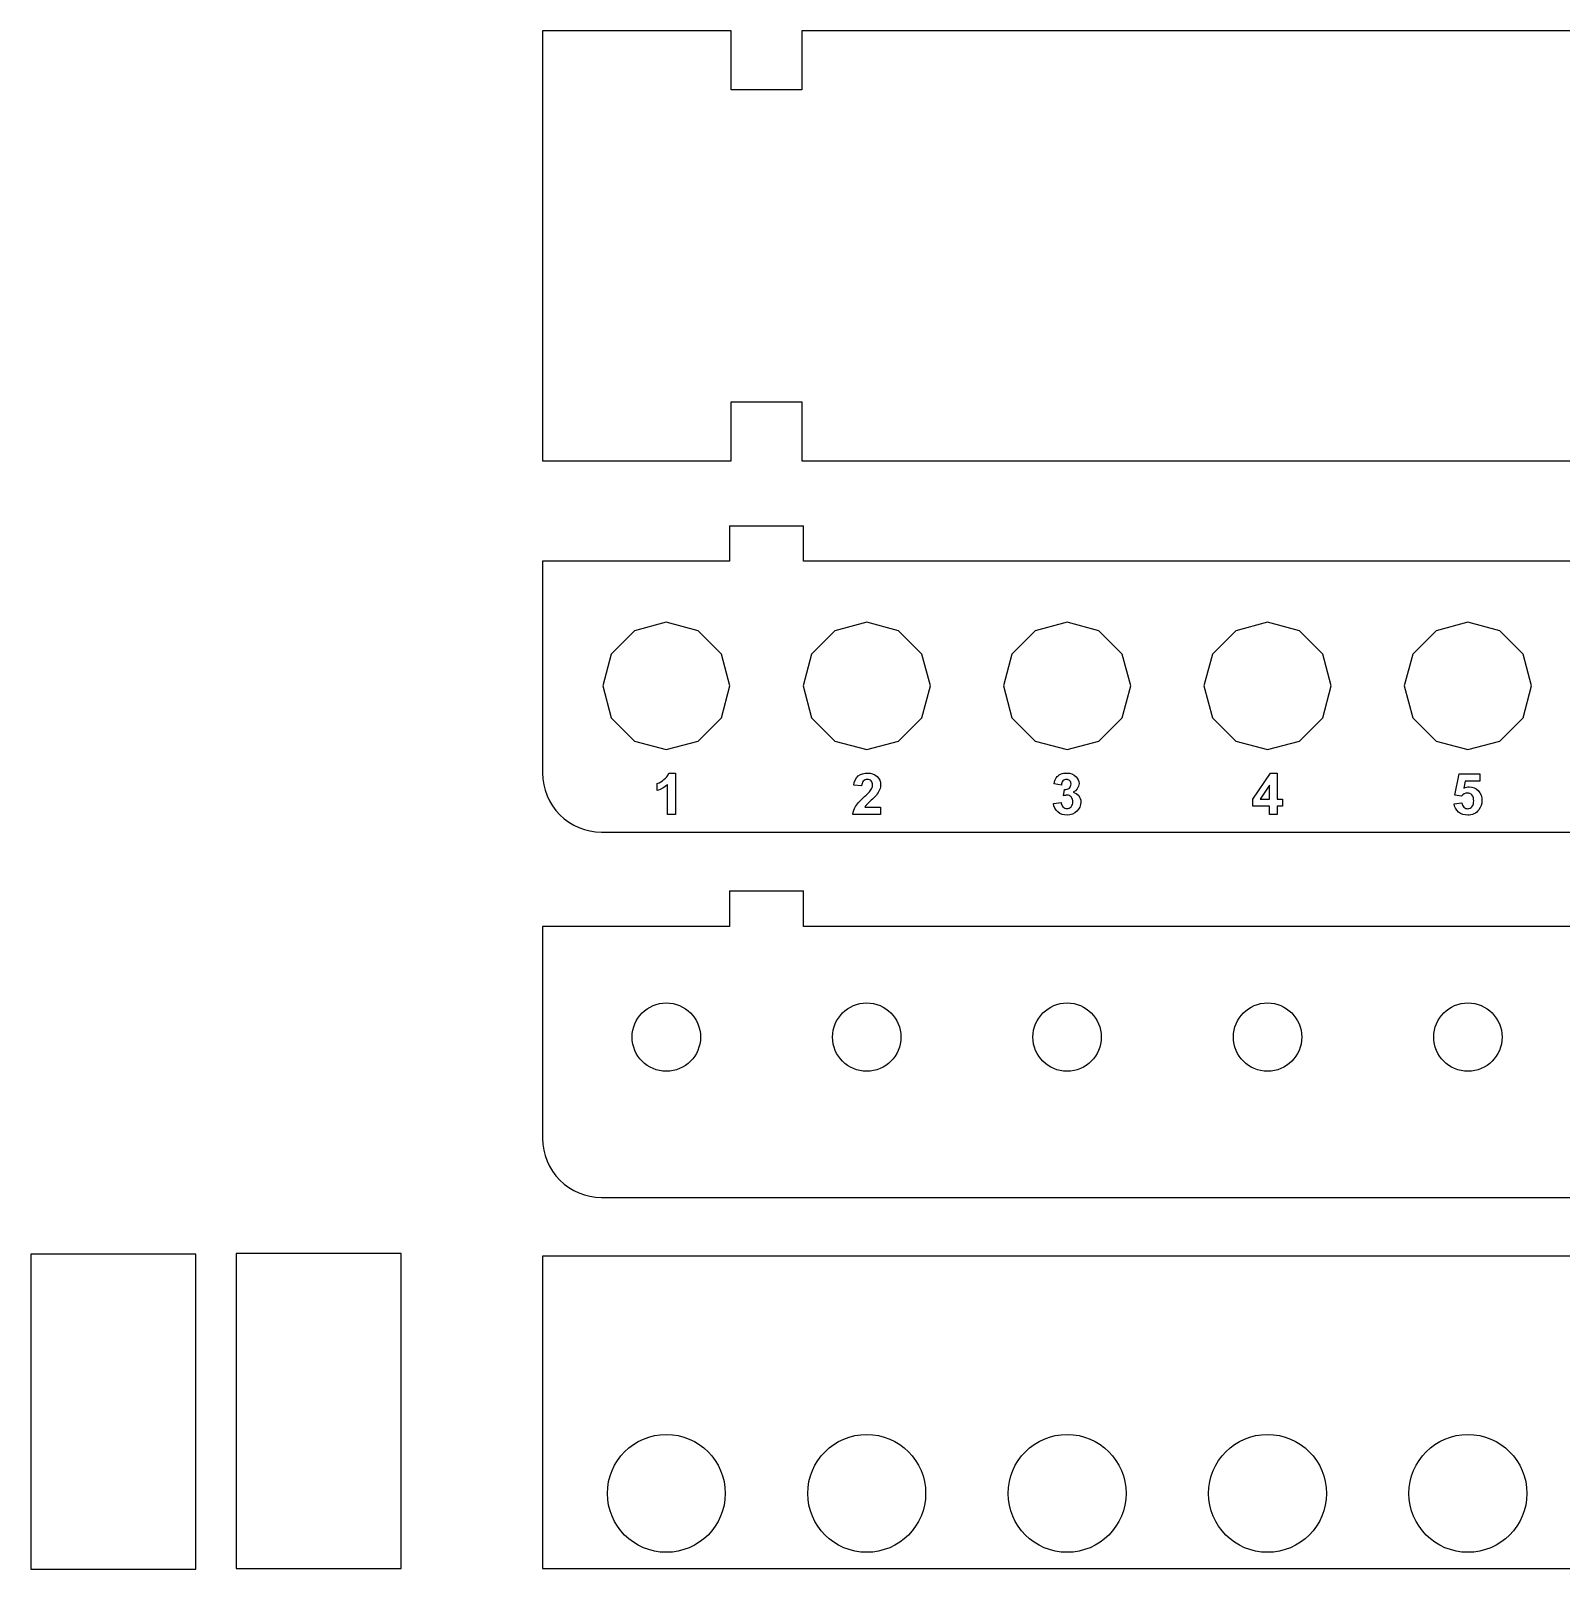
# Model space of a CAD drawing. Header units: millimetres. Extents: x -45 to 206, y -63 to 68.
# Drawn here: x -45.4 to 84.4, y -62.6 to 68 of the extents above; entities that cross this region are included whole.
import ezdxf

# ---------------------------------------------------------------- set-up
doc = ezdxf.new("R2010")
doc.units = ezdxf.units.MM
doc.layers.get('0').update_dxf_attribs({"lineweight": 25})

msp = doc.modelspace()

# ---------------------------------------------------------------- linework, layer by layer
for p, q in [((-2, 68), (-2, 31.5)), ((14, 68), (-2, 68)), ((14, 63), (14, 68)), ((20, 68), (20, 63)), ((184, 68), (20, 68)), ((20, 63), (14, 63)), ((14, 36.5), (20, 36.5)), ((14, 31.5), (14, 36.5)), ((20, 36.5), (20, 31.5)), ((-2, 31.5), (14, 31.5)), ((20, 31.5), (184, 31.5)), ((13.85, 26), (13.85, 23)), ((13.85, 26), (20.15, 26)), ((20.15, 23), (20.15, 26)), ((13.85, -5), (13.85, -8)), ((13.85, -5), (20.15, -5)), ((20.15, -8), (20.15, -5)), ((-31.41, -35.81), (-45.41, -35.81)), ((-31.41, -62.56), (-31.41, -35.81)), ((-14, -35.75), (-28, -35.75)), ((-14, -62.5), (-14, -35.75))]:
    msp.add_line(p, q)
at = {"flags": 128}
for points in [[(13.85, 23), (-2, 23), (-2, 5, 0.414214), (3, 0), (201, 0, 0.414214), (206, 5), (206, 23), (190.15, 23)], [(13.85, -8), (-2, -8), (-2, -26, 0.414214), (3, -31), (201, -31, 0.414214), (206, -26), (206, -8), (190.15, -8)]]:
    msp.add_lwpolyline(points, format="xyb", dxfattribs=at)
for points in [[(183.85, 23), (20.15, 23)], [(183.85, -8), (20.15, -8)], [(-45.41, -35.81), (-45.41, -62.56), (-31.41, -62.56)], [(-28, -35.75), (-28, -62.5), (-14, -62.5)]]:
    msp.add_lwpolyline(points, dxfattribs=at)
for points in [[(11.2, 7.72), (13.18, 9.7), (13.9, 12.4), (13.18, 15.1), (11.2, 17.08), (8.5, 17.8), (5.8, 17.08), (3.82, 15.1), (3.1, 12.4), (3.82, 9.7), (5.8, 7.72), (8.5, 7)], [(28.2, 7.72), (30.18, 9.7), (30.9, 12.4), (30.18, 15.1), (28.2, 17.08), (25.5, 17.8), (22.8, 17.08), (20.82, 15.1), (20.1, 12.4), (20.82, 9.7), (22.8, 7.72), (25.5, 7)], [(45.2, 7.72), (47.18, 9.7), (47.9, 12.4), (47.18, 15.1), (45.2, 17.08), (42.5, 17.8), (39.8, 17.08), (37.82, 15.1), (37.1, 12.4), (37.82, 9.7), (39.8, 7.72), (42.5, 7)], [(62.2, 7.72), (64.18, 9.7), (64.9, 12.4), (64.18, 15.1), (62.2, 17.08), (59.5, 17.8), (56.8, 17.08), (54.82, 15.1), (54.1, 12.4), (54.82, 9.7), (56.8, 7.72), (59.5, 7)], [(79.2, 7.72), (81.18, 9.7), (81.9, 12.4), (81.18, 15.1), (79.2, 17.08), (76.5, 17.8), (73.8, 17.08), (71.82, 15.1), (71.1, 12.4), (71.82, 9.7), (73.8, 7.72), (76.5, 7)], [(59.67, 1.5), (59.67, 2.2), (58.24, 2.2), (58.24, 2.79), (59.76, 5.01), (60.32, 5.01), (60.32, 2.79), (60.76, 2.79), (60.76, 2.2), (60.32, 2.2), (60.32, 1.5)], [(59.67, 2.79), (59.67, 3.99), (58.87, 2.79)], [(-2, -62.5), (206, -62.5), (206, -36), (-2, -36)]]:
    msp.add_lwpolyline(points, close=True, dxfattribs=at)
for points in [[(9.27, 1.5), (8.6, 1.5), (8.6, 4.03, -0.109928), (7.73, 3.52), (7.73, 4.13, 0.085287), (8.3, 4.45, 0.144571), (8.72, 5.01), (9.27, 5.01)], [(26.68, 2.12), (26.68, 1.5), (24.32, 1.5, -0.110596), (24.55, 2.17, -0.063561), (25.31, 3.01, 0.042148), (25.86, 3.58, 0.150095), (26, 3.99, 0.203843), (25.88, 4.34, 0.205006), (25.55, 4.46, 0.208626), (25.21, 4.33, 0.176069), (25.07, 3.91), (24.4, 3.98, -0.209279), (24.78, 4.77, -0.168295), (25.57, 5.01, -0.196254), (26.38, 4.73, -0.215645), (26.68, 4.04, -0.095527), (26.59, 3.59, -0.071678), (26.32, 3.14, -0.03648), (25.88, 2.7, 0.019546), (25.48, 2.31, 0.050068), (25.34, 2.12)], [(41.34, 2.43), (41.99, 2.51, 0.173752), (42.15, 2.13, 0.201875), (42.48, 2, 0.222409), (42.83, 2.15, 0.189986), (42.98, 2.58, 0.192779), (42.84, 2.98, 0.219482), (42.51, 3.13, 0.066952), (42.2, 3.08), (42.27, 3.62, 0.190276), (42.69, 3.74, 0.226513), (42.83, 4.08, 0.205801), (42.73, 4.36, 0.205998), (42.45, 4.46, 0.20421), (42.15, 4.34, 0.173931), (42.01, 3.99), (41.39, 4.1, -0.09926), (41.58, 4.61, -0.136229), (41.94, 4.91, -0.110628), (42.47, 5.01, -0.214359), (43.26, 4.7, -0.19984), (43.51, 4.12, -0.293624), (43, 3.38, -0.177557), (43.48, 3.09, -0.17559), (43.66, 2.55, -0.212403), (43.33, 1.77, -0.201636), (42.49, 1.44, -0.187015), (41.7, 1.71, -0.193596)], [(75.32, 2.4), (75.99, 2.47, 0.178744), (76.16, 2.11, 0.198106), (76.49, 1.98, 0.230451), (76.84, 2.15, 0.177539), (76.99, 2.66, 0.185103), (76.84, 3.15, 0.223076), (76.47, 3.31, 0.221732), (75.95, 3.05), (75.4, 3.13), (75.75, 4.95), (77.52, 4.95), (77.52, 4.32), (76.26, 4.32), (76.15, 3.73, -0.117921), (76.61, 3.84, -0.213742), (77.37, 3.52, -0.199679), (77.68, 2.67, -0.164761), (77.43, 1.9, -0.252445), (76.48, 1.44, -0.182704), (75.69, 1.7, -0.190771)]]:
    msp.add_lwpolyline(points, format="xyb", close=True, dxfattribs=at)
for centre, radius in [((8.5, -17.4), 2.9), ((25.5, -17.4), 2.9), ((42.5, -17.4), 2.9), ((59.5, -17.4), 2.9), ((76.5, -17.4), 2.9), ((8.5, -56.12), 5), ((25.5, -56.12), 5), ((42.5, -56.12), 5), ((59.5, -56.12), 5), ((76.5, -56.12), 5)]:
    msp.add_circle(centre, radius)

doc.saveas('drawing.dxf')
